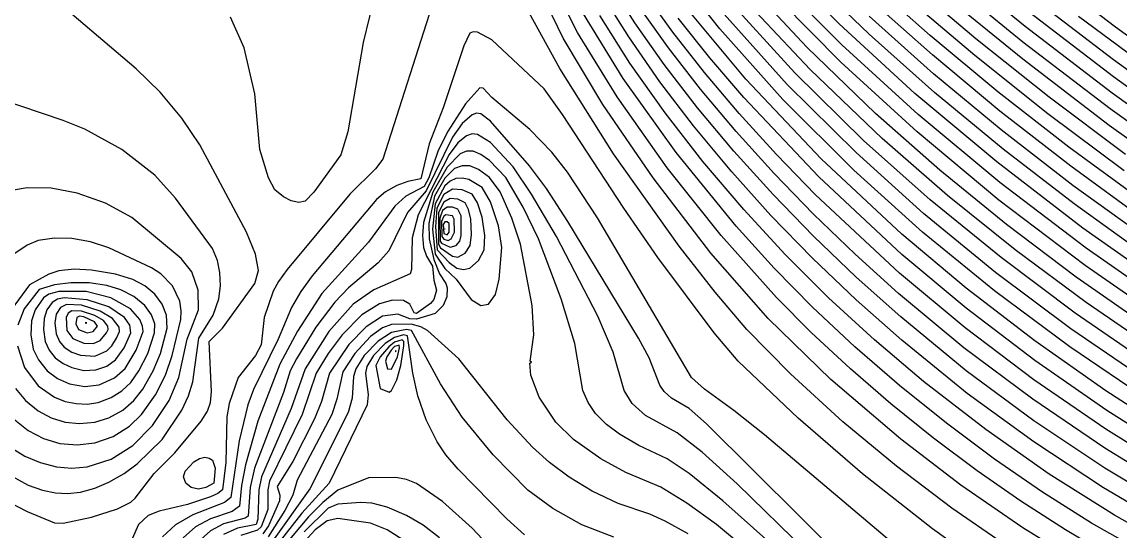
# Model space of a CAD drawing. Header units: inches. Extents: x 2608994 to 2618701, y 1261813 to 1271655.
# Drawn here: x 2614899 to 2616107, y 1266252 to 1266812 of the extents above; entities that cross this region are included whole.
import ezdxf

# ---------------------------------------------------------------- set-up
doc = ezdxf.new("R2010")
doc.units = ezdxf.units.IN
doc.header["$MEASUREMENT"] = 0

msp = doc.modelspace()

# ---------------------------------------------------------------- linework, layer by layer
for points, elevation in [([(2616139.6, 1266395.5), (2616052, 1266454.7), (2615969.2, 1266516.3), (2615890, 1266580.9), (2615814.4, 1266648.9), (2615736.4, 1266726.6), (2615666.8, 1266804.3), (2615607.4, 1266879.5)], 254), ([(2616198.4, 1266662.3), (2616098.8, 1266733.6), (2616002.8, 1266807), (2615911.6, 1266881.5)], 270), ([(2616202, 1266733.9), (2616102.4, 1266806.1), (2616004, 1266881.5)], 274), ([(2616132.4, 1266179.7), (2616067.6, 1266214.4), (2616000.4, 1266255.6), (2615932, 1266302.7), (2615866, 1266353.1), (2615789.2, 1266418.7), (2615720, 1266485.9), (2615657.2, 1266557.9), (2615593.6, 1266640.5), (2615538.1, 1266721.1), (2615494.5, 1266794.3), (2615458.7, 1266868.7)], 244), ([(2616162.4, 1266189.4), (2616095.2, 1266225), (2616047.2, 1266253.5), (2615998, 1266285.2), (2615950, 1266318.5), (2615902, 1266354.4), (2615855.2, 1266392.1), (2615810.8, 1266430.4), (2615767.6, 1266470.4), (2615729.2, 1266508.9), (2615668.3, 1266577.1), (2615609.2, 1266651.5), (2615554.1, 1266729.5), (2615510.5, 1266800.3), (2615476.7, 1266867.5)], 245), ([(2616166, 1266515.4), (2616066.4, 1266585.4), (2615971.6, 1266658), (2615881.6, 1266733.4), (2615798.2, 1266809.9), (2615736.4, 1266872)], 261), ([(2616138.4, 1266553.3), (2616056.8, 1266611.9), (2615978.8, 1266672), (2615903.2, 1266734.5), (2615831.2, 1266798.6), (2615762.8, 1266864.6)], 262), ([(2616127.6, 1266154.2), (2616080.8, 1266177.3), (2616030.4, 1266205.9), (2615977.6, 1266239.2), (2615922.4, 1266277.3), (2615861.2, 1266323.5), (2615802.4, 1266372.4), (2615744.8, 1266425.1), (2615696.8, 1266473.9), (2615662, 1266515), (2615622.4, 1266565.3), (2615549.9, 1266667.1), (2615491, 1266760.7), (2615435.2, 1266862.2)], 243), ([(2616172, 1266272.4), (2616090.4, 1266321.4), (2616012.4, 1266373.5), (2615938, 1266428.5), (2615866, 1266487.6), (2615816.8, 1266531.5), (2615770, 1266576.4), (2615725.6, 1266622.1), (2615682.4, 1266669.9), (2615642.5, 1266717.5), (2615605.6, 1266765.3), (2615573.4, 1266811.1), (2615544.4, 1266857)], 249), ([(2616139.6, 1266475.2), (2616059.2, 1266531.3), (2615982.4, 1266589.3), (2615909, 1266649.1), (2615838.4, 1266711.3), (2615762.8, 1266784.2), (2615693.2, 1266858.6)], 258), ([(2616131.2, 1266615.5), (2616050.8, 1266674.4), (2615972.8, 1266735.2), (2615898.4, 1266797.1), (2615828.8, 1266859.1)], 265), ([(2616113.2, 1266666.4), (2616029.2, 1266729.2), (2615948.8, 1266793.3), (2615873.2, 1266857.5)], 267), ([(2616195.7, 1266645.5), (2616096.4, 1266716.5), (2616000.4, 1266789.9), (2615910.4, 1266863.5)], 269), ([(2615288.6, 1266847.1), (2615274.7, 1266789.5), (2615257.8, 1266691.1), (2615249.8, 1266665.9), (2615220.4, 1266625), (2615210.8, 1266615), (2615203.6, 1266613.6), (2615195.2, 1266615.3), (2615186.8, 1266619.8), (2615177.5, 1266627.5), (2615170.3, 1266640.7), (2615160.8, 1266671.9), (2615155.2, 1266733.1), (2615143.5, 1266783.5), (2615128.6, 1266817.1)], 244), ([(2616168.4, 1266253.1), (2616089.2, 1266299.7), (2616012.4, 1266350.2), (2615939.2, 1266403.6), (2615867.2, 1266462), (2615816.8, 1266506.6), (2615768.8, 1266552.4), (2615723.2, 1266599.3), (2615680, 1266647.3), (2615638, 1266697.8), (2615601, 1266746.3), (2615566.8, 1266795.5), (2615537.2, 1266842.8)], 248), ([(2616173.6, 1266313.1), (2616091.6, 1266364.2), (2616012.4, 1266418.6), (2615936.8, 1266475.8), (2615864.8, 1266535.7), (2615772.4, 1266622), (2615729.2, 1266666.4), (2615688.4, 1266711.2), (2615650, 1266756.5), (2615615.2, 1266800.8), (2615584, 1266844.2)], 251), ([(2616168.4, 1266494.6), (2616070, 1266563.2), (2615975.2, 1266635.3), (2615885.2, 1266710.2), (2615801.2, 1266787), (2615736.4, 1266852.1)], 260), ([(2616194.8, 1266627.5), (2616095.4, 1266698.3), (2616000.4, 1266770.9), (2615909.2, 1266845.5)], 268), ([(2616199.6, 1266698.5), (2616100.1, 1266770.3), (2616004, 1266843.9)], 272), ([(2615352.9, 1266838.7), (2615296.1, 1266661.1), (2615288.2, 1266650.3), (2615260, 1266622.8), (2615191.1, 1266539.9), (2615181.3, 1266526.7), (2615175.7, 1266515.9), (2615165.7, 1266487.1), (2615162.5, 1266457.1), (2615156.2, 1266445.1), (2615137.1, 1266421.1), (2615127, 1266392.3), (2615124.5, 1266377.9), (2615123.3, 1266327.5), (2615119.7, 1266297.5), (2615114.8, 1266293.3), (2615106.4, 1266289.8), (2615081.2, 1266281.5), (2615050, 1266274.2), (2615038, 1266269.4), (2615027.2, 1266259.5), (2615020.3, 1266243.5)], 243), ([(2616173.2, 1266354.1), (2616091.6, 1266406.5), (2616013.6, 1266461.3), (2615938, 1266519.3), (2615867.2, 1266578.8), (2615778.4, 1266661.6), (2615695.6, 1266748.9), (2615626, 1266832.6)], 253), ([(2616143.2, 1266433.3), (2616058, 1266491.8), (2615976.4, 1266552.8), (2615898.4, 1266616.5), (2615825.2, 1266681.8), (2615749.6, 1266755.9), (2615680, 1266831.9)], 256), ([(2616152.8, 1266446.7), (2616070, 1266503.5), (2615992, 1266561.4), (2615917.6, 1266621.2), (2615845.6, 1266684), (2615766.4, 1266759.8), (2615694.6, 1266836.3)], 257), ([(2616168.4, 1266475.4), (2616068.8, 1266544.3), (2615974, 1266616.2), (2615884, 1266691), (2615800, 1266767.9), (2615734, 1266834.5)], 259), ([(2616133.6, 1266594.8), (2616053.2, 1266653.3), (2615975.2, 1266713.9), (2615900.8, 1266775.7), (2615831.2, 1266837.6)], 264), ([(2616112, 1266648.3), (2616028, 1266711), (2615947.6, 1266775), (2615872, 1266839.4)], 266), ([(2614853.6, 1266299.9), (2614904.9, 1266273.5), (2614934.8, 1266261.1), (2614944.4, 1266261), (2614975.6, 1266267.4), (2615004.4, 1266276.6), (2615018.8, 1266283.9), (2615023.6, 1266288.2), (2615044.5, 1266315.5), (2615067.3, 1266338.3), (2615096.3, 1266373.1), (2615103.3, 1266383.9), (2615106.6, 1266393.5), (2615107.7, 1266405.5), (2615105, 1266460.7), (2615119.6, 1266475.1), (2615155.5, 1266524.3), (2615159.3, 1266538.7), (2615156.1, 1266556.7), (2615146.2, 1266580.7), (2615094.7, 1266676.7), (2615075.2, 1266706.1), (2615051.2, 1266734.8), (2615024.8, 1266760.5), (2614946.8, 1266826.9)], 243), ([(2616156.4, 1266215.5), (2616076, 1266261), (2616022, 1266295.1), (2615969.2, 1266331.4), (2615916.4, 1266370.7), (2615864.8, 1266412.1), (2615815.6, 1266454.7), (2615768.8, 1266498.5), (2615726.8, 1266541.2), (2615684.8, 1266587.6), (2615618.9, 1266668.3), (2615560.5, 1266749.9), (2615516.8, 1266821)], 246), ([(2616174.4, 1266228.2), (2616101.2, 1266269.5), (2616029.2, 1266314.9), (2615959.6, 1266363.7), (2615891.2, 1266416.7), (2615837.2, 1266462.5), (2615786.7, 1266508.7), (2615738.8, 1266556.4), (2615693.2, 1266605.8), (2615648.3, 1266658.7), (2615606.8, 1266712), (2615568.1, 1266766.7), (2615534.8, 1266819.2)], 247), ([(2616173.2, 1266292.7), (2616090.4, 1266343.4), (2616011.2, 1266397.1), (2615935.6, 1266453.8), (2615863.6, 1266513.5), (2615815.7, 1266556.7), (2615770, 1266600.8), (2615726.8, 1266645.3), (2615684.8, 1266691.6), (2615645.8, 1266737.9), (2615610.4, 1266783.4), (2615579.2, 1266827.3)], 250), ([(2616174.4, 1266333.1), (2616092.8, 1266384.7), (2616013.6, 1266439.7), (2615938, 1266497.2), (2615867.2, 1266556.4), (2615776, 1266641.5), (2615693.2, 1266728.9), (2615656, 1266772.4), (2615621.2, 1266816.2)], 252), ([(2616139.6, 1266415.7), (2616053.2, 1266474.7), (2615970.4, 1266536.6), (2615891.2, 1266601.4), (2615816.8, 1266668.3), (2615741.2, 1266743.3), (2615671.6, 1266820.4)], 255), ([(2616136, 1266574.1), (2616055.4, 1266632.3), (2615976.4, 1266693.5), (2615902, 1266755.1), (2615831.2, 1266818.2)], 263), ([(2616199.1, 1266680.3), (2616100, 1266751.6), (2616002.8, 1266826)], 271), ([(2616150.2, 1266752.3), (2616061.6, 1266818.1)], 273), ([(2615977.6, 1266199.7), (2615900.8, 1266254.5), (2615824, 1266315), (2615753.2, 1266376.2), (2615687.3, 1266439.1), (2615660.8, 1266470), (2615598.7, 1266553.1), (2615561.2, 1266607.3), (2615494, 1266710.2), (2615473.6, 1266738.6), (2615416, 1266792.4), (2615400.4, 1266800.7), (2615395.6, 1266801.1), (2615392, 1266799.5), (2615385.3, 1266785.9), (2615362.6, 1266717.5), (2615347, 1266677.9), (2615338, 1266639.3), (2615323.6, 1266636.6), (2615311.6, 1266632.1), (2615299.3, 1266625.1), (2615289.2, 1266616.7), (2615218.3, 1266532.7), (2615206, 1266515.7), (2615195.6, 1266497.9), (2615181, 1266463.1), (2615153.9, 1266407.9), (2615147.5, 1266391.1), (2615138.2, 1266351.5), (2615129.1, 1266289.1), (2615122, 1266283.6), (2615087.2, 1266270), (2615067.9, 1266259.1), (2615053.7, 1266245.9)], 242), ([(2614963.6, 1266295.1), (2614979.2, 1266299.3), (2614994.8, 1266305.9), (2615011.6, 1266315.5), (2615026, 1266326), (2615053.4, 1266352.7), (2615074.9, 1266385.1), (2615082.2, 1266400.7), (2615087, 1266416.3), (2615093.7, 1266464.3), (2615109.6, 1266489.5), (2615115.6, 1266507.5), (2615117.4, 1266521.9), (2615116.9, 1266536.3), (2615114.1, 1266549.5), (2615108.8, 1266562.7), (2615068, 1266618.4), (2615045.2, 1266643.4), (2615009.2, 1266671.6), (2614968.4, 1266694), (2614944.4, 1266703.6), (2614850.8, 1266735.2)], 242), ([(2615870.2, 1266227.9), (2615716, 1266358), (2615682.4, 1266384.9), (2615650, 1266408.2), (2615635.8, 1266421.1), (2615532.4, 1266596.7), (2615499.5, 1266646.7), (2615482, 1266668.8), (2615458, 1266693.9), (2615416, 1266728.9), (2615406.4, 1266739), (2615402.8, 1266739.6), (2615387.2, 1266721.9), (2615367.3, 1266691.1), (2615356.6, 1266669.5), (2615346.8, 1266640.7), (2615341.6, 1266631.1), (2615321.6, 1266620.3), (2615309.4, 1266609.5), (2615280.5, 1266569.9), (2615228.9, 1266513.5), (2615202.4, 1266472.1), (2615182.8, 1266435.5), (2615158.5, 1266373.1), (2615145, 1266325.1), (2615140.7, 1266302.3), (2615138.5, 1266279.5), (2615130.4, 1266273.8), (2615106.4, 1266265.5), (2615090.2, 1266256.7), (2615076.6, 1266244.7)], 241), ([(2615807.2, 1266216.4), (2615652.4, 1266369.9), (2615633.2, 1266386.8), (2615613.9, 1266398.3), (2615605.6, 1266405.5), (2615601, 1266412.7), (2615589.1, 1266442.7), (2615577.5, 1266464.3), (2615499.8, 1266592.7), (2615476.3, 1266628.7), (2615457.4, 1266653.9), (2615414.8, 1266702.8), (2615404, 1266711), (2615399.2, 1266711.6), (2615394.4, 1266710), (2615383.6, 1266700.5), (2615372.8, 1266685.4), (2615344, 1266626.4), (2615323.2, 1266602.3), (2615302.7, 1266560.3), (2615291.1, 1266547.1), (2615258.3, 1266519.5), (2615243.2, 1266503.9), (2615222.4, 1266476.3), (2615201.2, 1266441.5), (2615194.4, 1266428.3), (2615186.8, 1266404.4), (2615154.9, 1266321.5), (2615150.3, 1266299.9), (2615148.2, 1266268.7), (2615144.8, 1266266.4), (2615120.8, 1266260), (2615106.4, 1266252.4), (2615092.6, 1266239.9)], 240), ([(2615762.8, 1266229.4), (2615686, 1266304), (2615647.6, 1266338.9), (2615620, 1266360.3), (2615585.2, 1266379.1), (2615570.5, 1266392.3), (2615561.6, 1266406.7), (2615549.5, 1266448.7), (2615532.6, 1266488.3), (2615487.1, 1266575.9), (2615459.8, 1266622.7), (2615439.5, 1266652.7), (2615414.8, 1266679.3), (2615400.4, 1266688.4), (2615394.4, 1266688.8), (2615388.4, 1266686.7), (2615378.8, 1266679), (2615369.2, 1266666.3), (2615334.9, 1266599.9), (2615328.3, 1266574.7), (2615327.9, 1266539.9), (2615326.3, 1266535.1), (2615286.4, 1266517.6), (2615263.6, 1266501.7), (2615236.7, 1266471.5), (2615210.6, 1266430.7), (2615195.2, 1266387.1), (2615162.6, 1266311.9), (2615159.8, 1266297.5), (2615158.7, 1266265.1), (2615156.8, 1266259.4), (2615136.4, 1266255.4), (2615120.8, 1266248.2)], 239), ([(2615720.8, 1266240.3), (2615670.4, 1266285.5), (2615633.2, 1266315.4), (2615609.2, 1266331.5), (2615578, 1266346.3), (2615556.5, 1266358.7), (2615542.1, 1266369.5), (2615530.3, 1266381.5), (2615522, 1266393.5), (2615516.4, 1266406.7), (2615507.4, 1266458.3), (2615492.5, 1266507.5), (2615467.3, 1266573.5), (2615450.7, 1266608.3), (2615431.6, 1266640.8), (2615413.6, 1266659.5), (2615404, 1266666.4), (2615395.6, 1266669.8), (2615388.4, 1266669.8), (2615381.2, 1266666.8), (2615366.8, 1266652.3), (2615351.2, 1266624.7), (2615341.1, 1266591.5), (2615339.8, 1266577.1), (2615341.1, 1266563.9), (2615344.2, 1266554.3), (2615351, 1266543.5), (2615352.3, 1266527.9), (2615355.4, 1266517.1), (2615352.4, 1266506.8), (2615348.8, 1266502.3), (2615333.2, 1266491.4), (2615330.8, 1266492.2), (2615325.8, 1266501.5), (2615318.8, 1266505.6), (2615306.8, 1266506), (2615292.4, 1266502.2), (2615273.2, 1266490.1), (2615251.4, 1266467.9), (2615236, 1266447.4), (2615223, 1266425.9), (2615207.4, 1266380.3), (2615171.5, 1266307.1), (2615169.6, 1266297.5), (2615169.7, 1266275.9), (2615162.3, 1266256.7), (2615158.3, 1266253.1), (2615140, 1266247.3)], 238), ([(2615700.4, 1266228.6), (2615663.2, 1266259.3), (2615630.8, 1266282.8), (2615602, 1266300.3), (2615563.6, 1266316.7), (2615536, 1266331.7), (2615506.1, 1266352.7), (2615486.5, 1266371.9), (2615468.1, 1266399.5), (2615459, 1266423.5), (2615458.1, 1266436.7), (2615459.8, 1266437.9), (2615458.3, 1266439.1), (2615462.3, 1266467.9), (2615460.4, 1266500.3), (2615447.8, 1266567.5), (2615438.3, 1266596.3), (2615425.1, 1266625.1), (2615413.6, 1266640.8), (2615401.6, 1266649.6), (2615392, 1266653.6), (2615383.6, 1266653.9), (2615375.2, 1266650.7), (2615364.4, 1266640.3), (2615353.2, 1266620.3), (2615346.9, 1266590.3), (2615347.2, 1266573.5), (2615352.2, 1266550.7), (2615358.4, 1266534.9), (2615365.4, 1266524.3), (2615366.8, 1266519.5), (2615366.5, 1266509.9), (2615362.6, 1266500.3), (2615353.6, 1266491.3), (2615333.2, 1266485), (2615326, 1266485.6), (2615312.8, 1266490.8), (2615296, 1266488.5), (2615278, 1266476.8), (2615258.8, 1266457.2), (2615237.5, 1266425.9), (2615228.6, 1266394.7), (2615221, 1266375.5), (2615197.1, 1266328.7), (2615179.8, 1266301.1), (2615182.9, 1266291.5), (2615182.5, 1266285.5), (2615170.3, 1266257.9), (2615164, 1266249.1)], 237), ([(2615412.4, 1266501.6), (2615420.3, 1266512.3), (2615424.3, 1266529.1), (2615427.2, 1266563.9), (2615423.3, 1266587.9), (2615414.6, 1266614.3), (2615405.4, 1266629.9), (2615390.8, 1266638.7), (2615383.6, 1266640.3), (2615376.4, 1266639.7), (2615370.4, 1266637), (2615364.4, 1266631.8), (2615353.7, 1266611.9), (2615351, 1266584.3), (2615353.9, 1266556.7), (2615364.4, 1266540.7), (2615376.8, 1266529.1), (2615393.2, 1266506.7), (2615404, 1266500.1), (2615412.4, 1266501.6)], 236), ([(2614970.8, 1266322.9), (2614997.2, 1266331.2), (2615021.2, 1266346.1), (2615042.7, 1266368.3), (2615061, 1266395.9), (2615071.9, 1266421.1), (2615080.9, 1266463.1), (2615093.2, 1266495.5), (2615093.1, 1266517.1), (2615086, 1266537.3), (2615074.3, 1266551.9), (2615020, 1266596.9), (2614991.2, 1266612.9), (2614960, 1266623.9), (2614931.2, 1266629.1), (2614904.8, 1266629.4), (2614840, 1266618.7)], 241), ([(2615392, 1266541.1), (2615401.6, 1266549.5), (2615407.5, 1266561.5), (2615408.4, 1266577.1), (2615405.3, 1266597.5), (2615400.5, 1266613.1), (2615394.4, 1266622.5), (2615383.6, 1266627.5), (2615372.8, 1266628), (2615363.2, 1266622.1), (2615355.6, 1266607.1), (2615354.2, 1266586.7), (2615355.8, 1266561.5), (2615369.2, 1266547.4), (2615377.6, 1266541.4), (2615384.8, 1266539.6), (2615392, 1266541.1)], 235), ([(2615378.8, 1266553.2), (2615386.9, 1266557.9), (2615392.2, 1266566.3), (2615393.9, 1266578.3), (2615393, 1266595.1), (2615390.6, 1266605.9), (2615386.9, 1266613.1), (2615378.8, 1266617.1), (2615370.4, 1266617.7), (2615363.2, 1266614), (2615357.4, 1266602.3), (2615357.4, 1266567.5), (2615359.6, 1266563.5), (2615372.8, 1266554.4), (2615378.8, 1266553.2)], 234), ([(2615376.8, 1266566.3), (2615380.8, 1266571.1), (2615382.5, 1266577.1), (2615382.2, 1266598.7), (2615378.8, 1266606.1), (2615372.8, 1266608.2), (2615366.8, 1266608.3), (2615362, 1266604.6), (2615358.9, 1266596.3), (2615359.4, 1266571.1), (2615360.9, 1266568.7), (2615370.4, 1266564.4), (2615376.8, 1266566.3)], 233), ([(2615371.5, 1266573.5), (2615375, 1266580.7), (2615374.8, 1266595.1), (2615372.8, 1266598.8), (2615365.6, 1266600), (2615363.2, 1266598.6), (2615360.8, 1266592.7), (2615361, 1266575.9), (2615363.2, 1266573.3), (2615368, 1266571.7), (2615371.5, 1266573.5)], 232), ([(2615363.2, 1266579.2), (2615366.8, 1266578), (2615369, 1266580.7), (2615369.2, 1266590.2), (2615366.8, 1266592.3), (2615364.4, 1266592.2), (2615362.7, 1266589.1), (2615363.2, 1266579.2)], 231), ([(2615364.4, 1266584.3), (2615364.4, 1266584.3), (2615364.4, 1266584.4), (2615364.4, 1266584.3), (2615364.4, 1266584.3)], 230), ([(2614979.2, 1266349.3), (2614999.6, 1266356.3), (2615017.6, 1266367.5), (2615030.8, 1266380.4), (2615046, 1266401.9), (2615057, 1266423.5), (2615064.3, 1266445.1), (2615074, 1266484.7), (2615074.4, 1266494.3), (2615072.7, 1266505.1), (2615064.7, 1266521.9), (2615052, 1266535.1), (2615041.6, 1266541.5), (2614994.8, 1266563.5), (2614974.4, 1266570.3), (2614954, 1266573.9), (2614934.8, 1266574.4), (2614916.8, 1266571.6), (2614904.8, 1266566.4), (2614886.8, 1266554.3)], 240), ([(2614979.2, 1266372), (2614994.8, 1266376.8), (2615010, 1266385.1), (2615022.4, 1266395.8), (2615032, 1266408.3), (2615043.6, 1266428.3), (2615051.5, 1266447.5), (2615058.9, 1266475.1), (2615058, 1266489.5), (2615053.3, 1266501.5), (2615045.2, 1266512.6), (2615034.4, 1266521.8), (2615021.2, 1266528.9), (2615002, 1266534.6), (2614975.6, 1266539.2), (2614956.4, 1266540.1), (2614939.6, 1266538.2), (2614928.8, 1266534.5), (2614907.6, 1266523.1), (2614887.2, 1266495.5)], 239), ([(2614982.8, 1266393.6), (2614997.2, 1266398.9), (2615009.2, 1266406.3), (2615018.8, 1266415.4), (2615027.7, 1266428.3), (2615037.5, 1266447.5), (2615045.1, 1266470.3), (2615045.2, 1266479.9), (2615041.6, 1266490.1), (2615034.2, 1266500.3), (2615022.4, 1266510.1), (2615008, 1266517.6), (2614992.4, 1266522.3), (2614973.2, 1266525), (2614952.8, 1266525.1), (2614934.8, 1266522.9), (2614918, 1266517.9), (2614901.4, 1266496.7), (2614894.7, 1266478.7)], 238), ([(2614951.6, 1266414.1), (2614968.4, 1266411.2), (2614984, 1266412.9), (2615000.8, 1266420.5), (2615012.8, 1266431.1), (2615024.8, 1266451.1), (2615032.4, 1266471.5), (2615031.8, 1266477.5), (2615028.9, 1266484.7), (2615018.4, 1266496.7), (2614997.1, 1266508.7), (2614969.6, 1266515.5), (2614939.6, 1266515.7), (2614928.8, 1266512.6), (2614923, 1266508.7), (2614913.8, 1266495.5), (2614909.8, 1266483.5), (2614908.9, 1266467.9), (2614911.6, 1266452.3), (2614917.2, 1266440.3), (2614926.7, 1266428.3), (2614938.1, 1266419.9), (2614951.6, 1266414.1)], 237), ([(2614954, 1266431.9), (2614967.2, 1266428.9), (2614980.4, 1266429.3), (2614992.4, 1266433.6), (2615002, 1266440.4), (2615011.5, 1266453.5), (2615019.1, 1266470.3), (2615018, 1266478.7), (2615012.1, 1266487.1), (2614994.8, 1266498.8), (2614970.8, 1266506.6), (2614945.6, 1266508.7), (2614938.4, 1266507), (2614932.4, 1266503.5), (2614926.6, 1266495.5), (2614923.4, 1266485.9), (2614922.7, 1266473.9), (2614924.8, 1266460.7), (2614929.2, 1266451.1), (2614935.8, 1266442.7), (2614944.4, 1266436.3), (2614954, 1266431.9)], 236), ([(2614963.6, 1266445.5), (2614979.2, 1266444.6), (2614992.4, 1266450.5), (2614997.9, 1266455.9), (2615003, 1266464.3), (2615006.3, 1266471.5), (2615006.1, 1266476.3), (2614998.9, 1266485.9), (2614985.2, 1266494.1), (2614964.8, 1266500.4), (2614948, 1266501.3), (2614941.4, 1266497.9), (2614936.9, 1266490.7), (2614935.4, 1266481.1), (2614936.6, 1266469.1), (2614940.3, 1266460.7), (2614945.6, 1266454.3), (2614954, 1266448.9), (2614963.6, 1266445.5)], 235), ([(2614967.2, 1266458.7), (2614978, 1266458.3), (2614985.2, 1266461.6), (2614992.2, 1266470.3), (2614993.9, 1266473.9), (2614993.6, 1266477.5), (2614988.8, 1266483.6), (2614979.2, 1266489.3), (2614964.8, 1266494), (2614954, 1266494.5), (2614949.9, 1266491.9), (2614947.6, 1266487.1), (2614948.5, 1266472.7), (2614955.2, 1266463.9), (2614967.2, 1266458.7)], 234), ([(2614977.6, 1266471.5), (2614982.2, 1266477.5), (2614979.1, 1266482.3), (2614967.2, 1266487.7), (2614962.4, 1266488.4), (2614959.5, 1266487.1), (2614958.3, 1266479.9), (2614961.4, 1266473.9), (2614970.8, 1266470.1), (2614977.6, 1266471.5)], 233), ([(2614969.6, 1266480.6), (2614970.6, 1266481.1), (2614968.8, 1266481.1), (2614969.6, 1266480.6)], 232), ([(2615632, 1266249.2), (2615606.8, 1266263.2), (2615590, 1266270.6), (2615555.2, 1266282.6), (2615526.4, 1266296.2), (2615501.2, 1266311.4), (2615479.6, 1266327.4), (2615461, 1266344.3), (2615433, 1266374.3), (2615379.7, 1266441.5), (2615345.2, 1266472.8), (2615338, 1266476.8), (2615327.2, 1266479.6), (2615305.6, 1266479.3), (2615296, 1266475.8), (2615282.8, 1266466), (2615265.4, 1266447.5), (2615252.1, 1266427.1), (2615245.4, 1266397.1), (2615239.9, 1266380.3), (2615201.8, 1266308.3), (2615197.2, 1266291.5), (2615188.4, 1266274.7), (2615170.2, 1266245.9)], 236), ([(2615550.4, 1266245.5), (2615515.3, 1266259.1), (2615483.2, 1266276.8), (2615455.6, 1266297.2), (2615417.4, 1266335.9), (2615383.6, 1266377.3), (2615359.6, 1266414), (2615327.6, 1266472.7), (2615322.4, 1266473.9), (2615305.6, 1266470.4), (2615291.2, 1266461), (2615275.8, 1266445.1), (2615266.5, 1266430.7), (2615264, 1266422.3), (2615262.3, 1266398.3), (2615257.9, 1266382.7), (2615216, 1266298.7), (2615174.8, 1266241.2)], 235), ([(2615452, 1266248.1), (2615432.8, 1266265.5), (2615378.9, 1266320.3), (2615365.4, 1266335.9), (2615356, 1266350.1), (2615343.8, 1266374.3), (2615334.7, 1266400.7), (2615329.2, 1266425.9), (2615323.5, 1266466.7), (2615318.8, 1266468), (2615309.2, 1266465.1), (2615298.8, 1266458.3), (2615286.1, 1266445.1), (2615278.4, 1266433.1), (2615277.1, 1266425.9), (2615280.2, 1266401.9), (2615278.8, 1266391.1), (2615237.3, 1266304.7), (2615207.2, 1266271.9), (2615179.3, 1266236.3)], 234), ([(2614894.4, 1266455.9), (2614901.8, 1266431.9), (2614916.8, 1266411.9), (2614934.8, 1266399.3), (2614946.8, 1266394.8), (2614958.8, 1266392.3), (2614970.8, 1266391.8), (2614982.8, 1266393.6)], 238), ([(2615305.9, 1266406.7), (2615311.6, 1266418.4), (2615316, 1266434.3), (2615319.3, 1266455.9), (2615319.2, 1266460.7), (2615317.6, 1266462.4), (2615309.2, 1266460), (2615302.7, 1266454.7), (2615293.4, 1266443.9), (2615288.5, 1266434.3), (2615293.4, 1266409.1), (2615303.2, 1266405), (2615305.9, 1266406.7)], 233), ([(2615299.3, 1266439.1), (2615301.2, 1266430.7), (2615305.6, 1266430.3), (2615312.2, 1266443.9), (2615314.7, 1266453.5), (2615314, 1266456.7), (2615309.2, 1266455), (2615305.4, 1266451.1), (2615300.5, 1266443.9), (2615299.3, 1266439.1)], 232), ([(2615310.4, 1266449.4), (2615310.6, 1266449.9), (2615310.4, 1266450.6), (2615310, 1266449.9), (2615310.4, 1266449.4)], 231), ([(2614892.1, 1266409.1), (2614902.9, 1266395.9), (2614916.8, 1266384.3), (2614931.2, 1266376.5), (2614946.8, 1266371.9), (2614962.4, 1266370.3), (2614979.2, 1266372)], 239), ([(2614891.2, 1266374.3), (2614906, 1266362.7), (2614922.8, 1266353.8), (2614940.8, 1266348.4), (2614960, 1266347), (2614979.2, 1266349.3)], 240), ([(2614886.8, 1266344.2), (2614902.4, 1266334.6), (2614919.2, 1266327.5), (2614937.2, 1266322.9), (2614954, 1266321.5), (2614970.8, 1266322.9)], 241), ([(2615101.6, 1266300.1), (2615093.2, 1266298.1), (2615085.4, 1266299.9), (2615079.5, 1266304.7), (2615076.9, 1266311.9), (2615078.7, 1266317.9), (2615088.4, 1266328.4), (2615094.4, 1266332), (2615100.4, 1266333.3), (2615105.2, 1266332.5), (2615108.8, 1266330), (2615111.8, 1266321.5), (2615110.3, 1266304.7), (2615101.6, 1266300.1)], 244), ([(2614873.6, 1266320.3), (2614906, 1266302.5), (2614921.6, 1266297.2), (2614936, 1266294.3), (2614949.2, 1266293.6), (2614963.6, 1266295.1)], 242), ([(2615444.8, 1266202), (2615394.5, 1266255.5), (2615362, 1266284.8), (2615333.2, 1266304.5), (2615322.4, 1266308.9), (2615310.4, 1266311.2), (2615280.4, 1266310.7), (2615246.8, 1266297.3), (2615230, 1266283.4), (2615214.4, 1266267.9), (2615183.9, 1266231.5)], 233), ([(2615358.4, 1266244.7), (2615340.4, 1266258.6), (2615322.4, 1266269.3), (2615300.8, 1266278.4), (2615284, 1266282.7), (2615272, 1266283.5), (2615246.8, 1266281.8), (2615236, 1266277.2), (2615209.6, 1266251.4)], 232), ([(2615322.2, 1266239.9), (2615300.8, 1266253.5), (2615282.8, 1266260.9), (2615246.8, 1266266), (2615234.8, 1266263.4), (2615221.6, 1266253.5), (2615185.6, 1266213.8)], 231)]:
    msp.add_lwpolyline(points, dxfattribs=dict(elevation=elevation))

doc.saveas('drawing.dxf')
